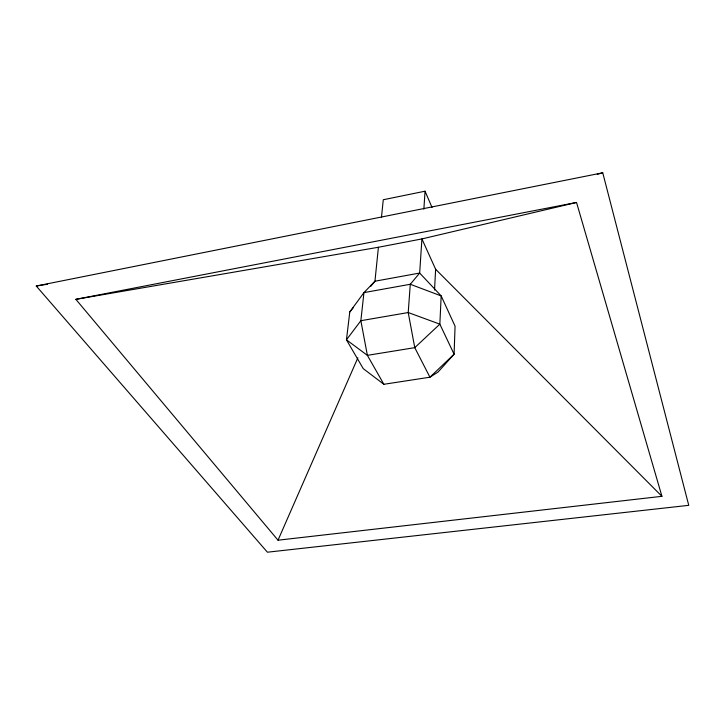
<?xml version="1.0" encoding="UTF-8"?>
<svg xmlns="http://www.w3.org/2000/svg" width="725" height="725" viewBox="0 0 725 725"><rect width="100%" height="100%" fill="white"/><g stroke="black" fill="none" stroke-linecap="round" stroke-linejoin="round"><path stroke-width="1.09" d="M434.529 290.063L435.625 269.256L421.914 238.924L378.414 247.261L75.853 299.334L278.019 540.197L661.925 496.317L576.538 202.456L75.853 299.334M423.871 209.126L425.049 191.201L383.271 199.738L381.441 217.591M378.414 247.261L374.943 281.218L370.756 286.339M383.869 384.286L367.376 355.35L360.86 320.704L363.95 292.61L410.278 284.272L441.172 295.909L439.848 324.157L454.086 354.208L429.934 377.208L414.763 347.656L408.22 312.538L410.278 284.272L419.666 273.053L374.943 281.218L363.95 292.61L349.794 311.931L346.45 339.826L363.252 368.653L383.869 384.286L429.934 377.208L438.054 372.052L454.086 354.208L455.064 326.187L441.172 295.909L419.666 273.053L421.914 238.924L576.538 202.456M278.019 540.197L357.86 357.824M349.794 311.931L353.283 307.663M597.3 174.308L602.747 172.795L688.75 505.334L267.407 552.205L36.25 286.022L602.747 172.795M36.25 286.022L47.415 284.236M435.625 269.256L661.925 496.317M425.049 191.201L432.028 207.459M360.86 320.704L346.45 339.826L367.376 355.35L414.763 347.656L439.848 324.157L408.22 312.538L360.86 320.704"/></g></svg>
